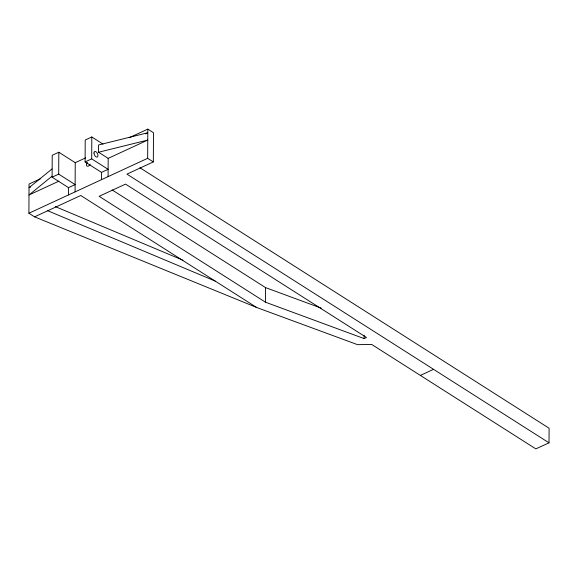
<?xml version="1.0" encoding="UTF-8"?>
<svg xmlns="http://www.w3.org/2000/svg" width="578" height="578" viewBox="0 0 578 578"><rect width="100%" height="100%" fill="white"/><g stroke="black" fill="none" stroke-linecap="round" stroke-linejoin="round"><path stroke-width="0.87" d="M139.941 167.757L549.1 428.233L549.021 442.835L535.828 448.882L371.668 344.43L357.587 344.669L256.711 307.51L34.564 216.851L28.9 213.246L29.052 184.042L40.366 178.812M52.107 177.179L58.703 174.13L75.126 184.584L68.529 187.633L52.107 177.179L52.222 155.28L58.819 152.231L75.241 162.685L85.638 157.873M58.703 174.13L58.819 152.231M68.486 194.938L68.529 187.633M75.089 191.882L75.241 162.685M85.096 161.927L91.692 158.871L108.115 169.325L101.518 172.374L85.096 161.927L85.212 140.021L91.808 136.972L103.007 144.095M91.692 158.871L91.808 136.972M98.542 152.245L147.758 140.064L108.173 158.372L98.542 152.245L98.585 144.948L147.795 132.767L145.374 133.886M101.475 179.679L101.518 172.374M108.079 176.63L108.173 158.372M147.816 129.118L153.481 132.723L153.329 161.919L147.665 158.314L147.816 129.118L129.234 137.709M265.461 302.2L99.141 196.318L125.534 184.115L366.474 337.501L364.111 338.592L265.461 302.2L265.533 287.598L112.125 189.938M364.111 338.592L364.126 335.153M52.027 168.942L29.037 187.691L30.648 186.947M51.991 176.239L28.994 194.996L58.891 181.167M28.9 213.246L147.665 158.314M34.564 216.851L80.747 195.487L256.711 307.51M153.329 161.919L126.936 174.13L549.021 442.835M420.365 375.433L433.565 369.328M265.533 287.598L321.187 308.125M55.257 206.577L182.93 260.208M47.757 210.746L215.218 281.096M90.103 164.181A2.608 1.655 -57.5 0 1 86.989 166.074A2.608 1.655 -57.5 0 1 87.415 162.44M93.997 153.011A3.042 1.669 65.2 0 0 96.959 157.122A3.042 1.669 65.2 0 0 96.981 152.693A3.042 1.669 65.2 0 0 93.997 153.011"/></g></svg>
